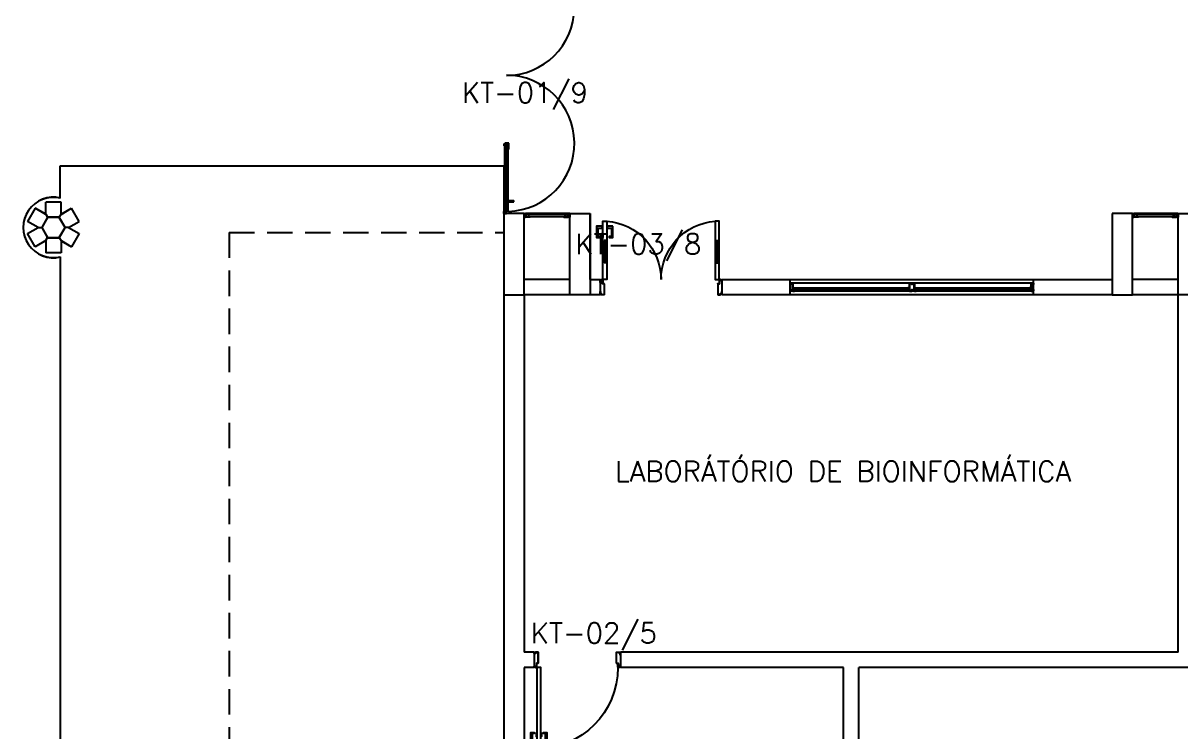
# Model space of a CAD drawing. Header units: millimetres. Extents: x 2686 to 2939, y 1294 to 1441.
# Drawn here: x 2798.73 to 2810.15, y 1426.54 to 1433.53 of the extents above; entities that cross this region are included whole.
import ezdxf

# ---------------------------------------------------------------- set-up
doc = ezdxf.new("R2010")
doc.units = ezdxf.units.MM
doc.linetypes.add('HIDDEN', pattern=[0.375, 0.25, -0.125])
for name, color, linetype in [('AR-ALV', 2, 'Continuous'), ('AR-ESCADA', 2, 'Continuous'), ('AR-ESQ', 1, 'Continuous'), ('AR-ESTC', 3, 'Continuous'), ('AR-ESTMA-C', 1, 'Continuous'), ('AR-PEITORIL', 1, 'Continuous'), ('AR-PISO-V1', 1, 'Continuous'), ('AR-PORTA', 1, 'Continuous'), ('AR-PROJ', 1, 'HIDDEN'), ('AR-VIDRO', 2, 'Continuous'), ('DT-ESQ-BAGUETE-C', 1, 'Continuous'), ('DT-ESQ-BAGUETE-V', 1, 'Continuous'), ('DT-ESQ-CHAPA DOBRADA-V', 1, 'Continuous'), ('DT-ESQ-MARCO-V', 1, 'Continuous'), ('DT-ESQ-PERFIL CADEIRA-C', 2, 'Continuous'), ('DT-ESQ-PERFIL CADEIRA-V', 2, 'Continuous'), ('DT-ESQ-PERFIL U-C', 2, 'Continuous'), ('DT-ESQ-VENEZIANA-C', 1, 'Continuous'), ('DT-ESQ-VENEZIANA-V', 1, 'Continuous'), ('DT-ESQ-VIDRO-C', 2, 'Continuous'), ('DT-TXTMOD', 1, 'Continuous'), ('ENDEREÇO', 2, 'Continuous'), ('maçaneta', 1, 'Continuous'), ('montantes', 1, 'Continuous'), ('mov', 1, 'Continuous'), ('PLAT-CONG', 7, 'Continuous'), ('PM-PERFIL U-C', 2, 'Continuous'), ('PM-VIDRO', 2, 'Continuous'), ('pm1', 2, 'Continuous'), ('pm2', 2, 'Continuous'), ('PROJ', 1, 'HIDDEN'), ('TEXTO', 2, 'Continuous')]:
    doc.layers.add(name, color=color, linetype=linetype)
doc.styles.add('S10', font='simplex.shx', dxfattribs={"height": 0.1})
doc.styles.add('UNB-100', font='simplex.shx', dxfattribs={"height": 0.2})
doc.styles.add('UNB1-100', font='simplex.shx', dxfattribs={"height": 0.2})

# ---------------------------------------------------------------- blocks, each defined once
blk = doc.blocks.new('EF01-P')
at = {"layer": 'DT-ESQ-BAGUETE-C', "ltscale": 0.1}
for points in [[(0.002, 0.035), (0.015, 0.035), (0.015, 0.033), (0.002, 0.033), (0.002, 0.005), (0.015, 0.005), (0.015, 0.004), (0.002, 0.004, -0.414214), (0, 0.005), (0, 0.033, -0.414214)], [(0.448, 0.035), (0.435, 0.035), (0.435, 0.033), (0.448, 0.033), (0.448, 0.005), (0.435, 0.005), (0.435, 0.004), (0.448, 0.004, 0.414214), (0.45, 0.005), (0.45, 0.033, 0.414214)]]:
    blk.add_lwpolyline(points, format="xyb", close=True, dxfattribs=at)
at = {"layer": 'DT-ESQ-PERFIL CADEIRA-C', "ltscale": 0.1}
for points in [[(0.01, 0.002), (0.01, 0.003), (0.002, 0.003, 1), (0.002, 0), (0.015, 0, 0.414214), (0.016, 0.002), (0.016, 0.033), (0.043, 0.033)], [(0.043, 0.006), (0.018, 0.006), (0.018, 0.016), (0.016, 0.016), (0.016, 0.006, 0.414214), (0.018, 0.005), (0.043, 0.005), (0.056, 0.005, 1), (0.056, 0.008), (0.043, 0.008), (0.043, 0.02), (0.043, 0.032), (0.056, 0.032, 1), (0.056, 0.035), (0.043, 0.035), (0.016, 0.035, 0.414214), (0.015, 0.033), (0.015, 0.002), (0.002, 0.002)], [(0.041, 0.02), (0.041, 0.032, -0.414214), (0.043, 0.033), (0.056, 0.033)], [(0.041, 0.02), (0.041, 0.008, 0.414214), (0.043, 0.006), (0.056, 0.006)], [(0.407, 0.006), (0.432, 0.006), (0.432, 0.016), (0.433, 0.016), (0.433, 0.006, -0.414214), (0.432, 0.005), (0.407, 0.005), (0.394, 0.005, -1), (0.394, 0.008), (0.407, 0.008), (0.407, 0.02), (0.407, 0.032), (0.394, 0.032, -1), (0.394, 0.035), (0.407, 0.035), (0.433, 0.035, -0.414214), (0.435, 0.033), (0.435, 0.002), (0.448, 0.002)], [(0.408, 0.02), (0.408, 0.032, 0.414214), (0.407, 0.033), (0.394, 0.033)], [(0.408, 0.02), (0.408, 0.008, -0.414214), (0.407, 0.006), (0.394, 0.006)], [(0.44, 0.002), (0.44, 0.003), (0.448, 0.003, -1), (0.448, 0), (0.435, 0, -0.414214), (0.433, 0.002), (0.433, 0.033), (0.407, 0.033)]]:
    blk.add_lwpolyline(points, format="xyb", dxfattribs=at)
at = {"layer": 'DT-ESQ-PERFIL CADEIRA-V', "ltscale": 0.1}
blk.add_line((0.015, 0), (0.435, 0), dxfattribs=at)
at = {"layer": 'DT-ESQ-VENEZIANA-C', "ltscale": 0.1}
for p, q in [((0.043, 0.011), (0.407, 0.011)), ((0.043, 0.009), (0.407, 0.009))]:
    blk.add_line(p, q, dxfattribs=at)
at = {"layer": 'DT-ESQ-VENEZIANA-V', "ltscale": 0.1}
blk.add_line((0.043, 0.031), (0.407, 0.031), dxfattribs=at)
blk = doc.blocks.new('PV1')
at = {"layer": 'AR-VIDRO'}
for p, q in [((0.682, 0.02), (0.005, 0.02)), ((0.682, 0.005), (0.005, 0.005)), ((0.022, 0.044), (0.022, 0.029)), ((0.022, 0.044), (0.688, 0.044)), ((0.022, 0.029), (0.688, 0.029)), ((2.703, 0.044), (2.037, 0.044)), ((2.703, 0.029), (2.037, 0.029)), ((2.043, 0.02), (2.72, 0.02)), ((2.043, 0.005), (2.72, 0.005)), ((2.703, 0.044), (2.703, 0.029))]:
    blk.add_line(p, q, dxfattribs=at)
at = {"layer": 'maçaneta'}
for p, q in [((0.112, 0.044), (0.112, 0.049)), ((0.112, 0.049), (0.132, 0.049)), ((0.117, 0.099), (0.127, 0.099)), ((0.117, 0.049), (0.117, 0.099)), ((0.127, 0.049), (0.127, 0.099)), ((0.132, 0.044), (0.132, 0.049)), ((2.613, 0.049), (2.593, 0.049)), ((2.593, 0.044), (2.593, 0.049)), ((2.598, 0.049), (2.598, 0.099)), ((2.608, 0.099), (2.598, 0.099)), ((2.608, 0.049), (2.608, 0.099)), ((2.613, 0.044), (2.613, 0.049))]:
    blk.add_line(p, q, dxfattribs=at)
at = {"layer": 'montantes'}
for p, q in [((0, 0), (0, 0.025)), ((0, 0.025), (0.02, 0.025)), ((0, 0), (0.02, 0)), ((0.005, 0.005), (0.005, 0.02)), ((0.02, 0.02), (0.02, 0.025)), ((0.02, 0), (0.02, 0.005)), ((0.642, 0.049), (0.693, 0.049)), ((0.642, 0.025), (0.693, 0.025)), ((0.688, 0.025), (0.668, 0.025)), ((0.668, 0.02), (0.668, 0.025)), ((0.668, 0), (0.668, 0.005)), ((0.688, 0), (0.668, 0)), ((0.682, 0.005), (0.682, 0.02)), ((0.688, 0.044), (0.688, 0.029)), ((0.688, 0), (0.688, 0.025)), ((0.693, 0.049), (0.693, 0.025)), ((2.032, 0.049), (2.032, 0.025)), ((2.082, 0.049), (2.032, 0.049)), ((2.082, 0.025), (2.032, 0.025)), ((2.037, 0.044), (2.037, 0.029)), ((2.037, 0.025), (2.057, 0.025)), ((2.037, 0), (2.037, 0.025)), ((2.037, 0), (2.057, 0)), ((2.043, 0.005), (2.043, 0.02)), ((2.057, 0.02), (2.057, 0.025)), ((2.057, 0), (2.057, 0.005)), ((2.705, 0.02), (2.705, 0.025)), ((2.725, 0.025), (2.705, 0.025)), ((2.705, 0), (2.705, 0.005)), ((2.725, 0), (2.705, 0)), ((2.72, 0.005), (2.72, 0.02)), ((2.725, 0), (2.725, 0.025))]:
    blk.add_line(p, q, dxfattribs=at)
for centre in [(0.693, 0.02), (2.032, 0.02)]:
    blk.add_circle(centre, 0.005, dxfattribs=at)
for centre, start, end in [((0.642, 0.044), 90, 180), ((0.642, 0.03), 180, 270), ((2.082, 0.044), 0, 90), ((2.082, 0.03), 270, 0)]:
    blk.add_arc(centre, 0.005, start, end, dxfattribs=at)
at = {"layer": 'mov'}
for centre, start, end in [((0.692, 0.025), 0, 178.3547), ((2.033, 0.025), 1.6453, 180)]:
    blk.add_arc(centre, 0.671, start, end, dxfattribs=at)
blk = doc.blocks.new('EF05B-P')
at = {"layer": 'DT-ESQ-BAGUETE-C', "ltscale": 0.1}
for points in [[(0.039, -0.05), (0.0255, -0.05), (0.0255, -0.0485), (0.039, -0.0485), (0.039, -0.0365), (0.0255, -0.0365), (0.0255, -0.035), (0.039, -0.035, -0.4142136), (0.0405, -0.0365), (0.0405, -0.0485, -0.4142136)], [(1.161, -0.05), (1.1745, -0.05), (1.1745, -0.0485), (1.161, -0.0485), (1.161, -0.0365), (1.1745, -0.0365), (1.1745, -0.035), (1.161, -0.035, 0.4142136), (1.1595, -0.0365), (1.1595, -0.0485, 0.4142136)]]:
    blk.add_lwpolyline(points, format="xyb", close=True, dxfattribs=at)
at = {"layer": 'DT-ESQ-BAGUETE-V', "ltscale": 0.1}
blk.add_line((1.161, -0.05), (0.039, -0.05), dxfattribs=at)
at = {"layer": 'DT-ESQ-CHAPA DOBRADA-V', "ltscale": 0.1}
blk.add_line((1.16, -0.067), (0.04, -0.067), dxfattribs=at)
at = {"layer": 'DT-ESQ-MARCO-V', "ltscale": 0.1}
for p, q in [((0.0235, -0.035), (1.1765, -0.035)), ((0.0235, -0.115), (1.1765, -0.115))]:
    blk.add_line(p, q, dxfattribs=at)
at = {"layer": 'DT-ESQ-PERFIL U-C', "ltscale": 0.1}
for points in [[(0.025, -0.0655), (0.025, -0.0655, 0.4142136), (0.0235, -0.067), (0.0235, -0.1135), (0.0015, -0.1135), (0.0015, -0.1), (0, -0.1), (0, -0.1135, 0.4142136), (0.0015, -0.115), (0.0235, -0.115, 0.4142136), (0.025, -0.1135), (0.025, -0.067), (0.04, -0.067, 1), (0.04, -0.064), (0.025, -0.064), (0.025, -0.0365, 0.4142136), (0.0235, -0.035), (0.0015, -0.035, 0.4142136), (0, -0.0365), (0, -0.05), (0.0015, -0.05), (0.0015, -0.0365), (0.0235, -0.0365), (0.0235, -0.064, 0.4142136), (0.025, -0.0655), (0.04, -0.0655)], [(1.175, -0.0655), (1.175, -0.0655, -0.4142136), (1.1765, -0.067), (1.1765, -0.1135), (1.1985, -0.1135), (1.1985, -0.1), (1.2, -0.1), (1.2, -0.1135, -0.4142136), (1.1985, -0.115), (1.1765, -0.115, -0.4142136), (1.175, -0.1135), (1.175, -0.067), (1.16, -0.067, -1), (1.16, -0.064), (1.175, -0.064), (1.175, -0.0365, -0.4142136), (1.1765, -0.035), (1.1985, -0.035, -0.4142136), (1.2, -0.0365), (1.2, -0.05), (1.1985, -0.05), (1.1985, -0.0365), (1.1765, -0.0365), (1.1765, -0.064, -0.4142136), (1.175, -0.0655), (1.16, -0.0655)]]:
    blk.add_lwpolyline(points, format="xyb", dxfattribs=at)
at = {"layer": 'DT-ESQ-VIDRO-C', "ltscale": 0.1}
blk.add_lwpolyline([(0.027, -0.062), (0.027, -0.052), (1.173, -0.052), (1.173, -0.062)], close=True, dxfattribs=at)
at = {"layer": 'DT-TXTMOD', "ltscale": 0.1, "style": 'S10', "flags": 3}
blk.add_attdef('EF05B', (0.05, 0), '', height=0.1, dxfattribs=at)
blk = doc.blocks.new('PM3')
at = {"layer": 'maçaneta'}
for points in [[(0.02, 0.825), (-0.035, 0.825), (-0.035, 0.715), (0, 0.715), (0, 0.725), (-0.02, 0.725), (-0.02, 0.804, -0.414214), (-0.019, 0.805), (0.02, 0.805)], [(0.125, 0.825), (0.07, 0.825), (0.07, 0.805), (0.108, 0.805, -0.414214), (0.11, 0.804), (0.11, 0.725), (0.09, 0.725), (0.09, 0.715), (0.125, 0.715)]]:
    blk.add_lwpolyline(points, format="xyb", close=True, dxfattribs=at)
for points in [[(0.02, 0.715), (0.02, 0.755), (0.025, 0.755), (0.025, 0.715)], [(0.07, 0.715), (0.07, 0.755), (0.065, 0.755), (0.065, 0.715)]]:
    blk.add_lwpolyline(points, close=True, dxfattribs=at)
at = {"layer": 'mov'}
blk.add_arc((0.025, 0.075), 0.8, 0, 90, dxfattribs=at)
at = {"layer": 'PM-PERFIL U-C'}
for p, q in [((0, 0.045), (0, 0.063)), ((0.002, 0.045), (0, 0.045)), ((0.001, 0.065), (0.01, 0.065)), ((0.002, 0.063), (0.002, 0.045)), ((0.01, 0.063), (0.002, 0.063)), ((0.01, 0.065), (0.01, 0.073)), ((0.011, 0.075), (0.023, 0.075)), ((0.012, 0.073), (0.012, 0.064)), ((0.023, 0.073), (0.012, 0.073)), ((0.023, 0.033), (0.023, 0.073)), ((0.038, 0.032), (0.024, 0.032)), ((0.025, 0.073), (0.025, 0.034)), ((0.038, 0.034), (0.025, 0.034)), ((0.038, 0.032), (0.038, -0.073)), ((0.04, 0.032), (0.04, -0.074)), ((0.81, 0.032), (0.81, -0.074)), ((0.812, 0.034), (0.825, 0.034)), ((0.812, 0.032), (0.826, 0.032)), ((0.812, 0.032), (0.812, -0.073)), ((0.825, 0.073), (0.825, 0.034)), ((0.839, 0.075), (0.827, 0.075)), ((0.827, 0.073), (0.838, 0.073)), ((0.827, 0.033), (0.827, 0.073)), ((0.838, 0.073), (0.838, 0.064)), ((0.84, 0.065), (0.84, 0.073)), ((0.849, 0.065), (0.84, 0.065)), ((0.84, 0.063), (0.848, 0.063)), ((0.848, 0.063), (0.848, 0.045)), ((0.848, 0.045), (0.85, 0.045)), ((0.85, 0.045), (0.85, 0.063)), ((0, -0.045), (0.002, -0.045)), ((0, -0.064), (0, -0.045)), ((0.01, -0.065), (0.001, -0.065)), ((0.002, -0.045), (0.002, -0.063)), ((0.002, -0.063), (0.01, -0.063)), ((0.01, -0.074), (0.01, -0.065)), ((0.038, -0.075), (0.011, -0.075)), ((0.012, -0.065), (0.012, -0.073)), ((0.012, -0.073), (0.038, -0.073)), ((0.838, -0.073), (0.812, -0.073)), ((0.812, -0.075), (0.839, -0.075)), ((0.838, -0.065), (0.838, -0.073)), ((0.848, -0.063), (0.84, -0.063)), ((0.84, -0.074), (0.84, -0.065)), ((0.84, -0.065), (0.849, -0.065)), ((0.85, -0.045), (0.848, -0.045)), ((0.848, -0.045), (0.848, -0.063)), ((0.85, -0.064), (0.85, -0.045))]:
    blk.add_line(p, q, dxfattribs=at)
for centre, start, end in [((0.001, 0.063), 90, 180), ((0.011, 0.073), 90, 180), ((0.01, 0.064), 270, 0), ((0.023, 0.073), 360, 90), ((0.024, 0.033), 180, 270), ((0.038, 0.032), 0, 90), ((0.812, 0.032), 90, 180), ((0.827, 0.073), 90, 180), ((0.826, 0.033), 270, 0), ((0.84, 0.064), 180, 270), ((0.839, 0.073), 0, 90), ((0.849, 0.063), 0, 90), ((0.001, -0.064), 180, 270), ((0.01, -0.065), 0, 90), ((0.011, -0.074), 180, 270), ((0.038, -0.074), 269.9386, 0), ((0.812, -0.074), 180, 270.0614), ((0.84, -0.065), 90, 180), ((0.839, -0.074), 270, 0), ((0.849, -0.064), 270, 0)]:
    blk.add_arc(centre, 0.0015, start, end, dxfattribs=at)
at = {"layer": 'pm1'}
blk.add_lwpolyline([(0.065, 0.875), (0.065, 0.075), (0.025, 0.075), (0.025, 0.875)], close=True, dxfattribs=at)
blk = doc.blocks.new('marco-d')
at = {"layer": 'PM-PERFIL U-C'}
for p, q in [((-0.013, 0), (-0.001, 0)), ((-0.025, -0.03), (-0.025, -0.011)), ((-0.023, -0.03), (-0.025, -0.03)), ((-0.023, -0.01), (-0.015, -0.01)), ((-0.014, -0.012), (-0.023, -0.012)), ((-0.023, -0.012), (-0.023, -0.03)), ((-0.015, -0.01), (-0.015, -0.001)), ((-0.002, -0.002), (-0.013, -0.002)), ((-0.013, -0.002), (-0.013, -0.01)), ((-0.002, -0.041), (-0.002, -0.002)), ((0.013, -0.043), (-0.001, -0.043)), ((0, -0.001), (0, -0.041)), ((0.013, -0.041), (0, -0.041)), ((0.013, -0.043), (0.013, -0.148)), ((0.015, -0.042), (0.015, -0.148)), ((-0.025, -0.138), (-0.025, -0.12)), ((-0.025, -0.12), (-0.023, -0.12)), ((-0.023, -0.12), (-0.023, -0.138)), ((-0.023, -0.138), (-0.014, -0.138)), ((-0.015, -0.14), (-0.023, -0.14)), ((-0.015, -0.148), (-0.015, -0.14)), ((-0.013, -0.139), (-0.013, -0.148)), ((-0.013, -0.148), (0.013, -0.148)), ((0.013, -0.15), (-0.013, -0.15))]:
    blk.add_line(p, q, dxfattribs=at)
for centre, start, end in [((-0.013, -0.001), 90, 180), ((-0.001, -0.001), 360, 90), ((-0.023, -0.011), 90, 180), ((-0.014, -0.01), 270, 0), ((-0.001, -0.041), 180, 270), ((0.013, -0.042), 0, 90), ((-0.023, -0.138), 180, 270), ((-0.013, -0.148), 180, 270), ((-0.014, -0.139), 0, 90), ((0.013, -0.148), 269.9386, 0)]:
    blk.add_arc(centre, 0.0015, start, end, dxfattribs=at)
blk = doc.blocks.new('marco-e')
at = {"layer": 'PM-PERFIL U-C'}
for p, q in [((-0.015, -0.043), (-0.015, -0.149)), ((-0.013, -0.041), (0, -0.041)), ((-0.013, -0.043), (0.001, -0.043)), ((-0.013, -0.043), (-0.013, -0.148)), ((0, -0.002), (0, -0.041)), ((0.014, 0), (0.002, 0)), ((0.002, -0.042), (0.002, -0.002)), ((0.002, -0.002), (0.013, -0.002)), ((0.013, -0.002), (0.013, -0.011)), ((0.015, -0.01), (0.015, -0.002)), ((0.024, -0.01), (0.015, -0.01)), ((0.015, -0.012), (0.023, -0.012)), ((0.023, -0.012), (0.023, -0.03)), ((0.023, -0.03), (0.025, -0.03)), ((0.025, -0.03), (0.025, -0.012)), ((0.013, -0.148), (-0.013, -0.148)), ((-0.013, -0.15), (0.014, -0.15)), ((0.013, -0.14), (0.013, -0.148)), ((0.023, -0.138), (0.015, -0.138)), ((0.015, -0.14), (0.024, -0.14)), ((0.015, -0.149), (0.015, -0.14)), ((0.025, -0.12), (0.023, -0.12)), ((0.023, -0.12), (0.023, -0.138)), ((0.025, -0.139), (0.025, -0.12))]:
    blk.add_line(p, q, dxfattribs=at)
for centre, start, end in [((-0.013, -0.043), 90, 180), ((0.002, -0.002), 90, 180), ((0.001, -0.042), 270, 0), ((0.015, -0.011), 180, 270), ((0.014, -0.002), 0, 90), ((0.024, -0.012), 0, 90), ((-0.013, -0.149), 180, 270.0614), ((0.015, -0.14), 90, 180), ((0.014, -0.149), 270, 0), ((0.024, -0.139), 270, 0)]:
    blk.add_arc(centre, 0.0015, start, end, dxfattribs=at)
blk = doc.blocks.new('PM6V-B')
at = {"layer": 'maçaneta'}
for points in [[(1.075, 0.675), (1.13, 0.675), (1.13, 0.655), (1.091, 0.655, 0.414214), (1.09, 0.654), (1.09, 0.575), (1.11, 0.575), (1.11, 0.565), (1.075, 0.565)], [(1.18, 0.675), (1.235, 0.675), (1.235, 0.565), (1.2, 0.565), (1.2, 0.575), (1.22, 0.575), (1.22, 0.654, 0.414214), (1.218, 0.655), (1.18, 0.655)]]:
    blk.add_lwpolyline(points, format="xyb", close=True, dxfattribs=at)
for points in [[(1.13, 0.565), (1.13, 0.605), (1.135, 0.605), (1.135, 0.565)], [(1.18, 0.565), (1.18, 0.605), (1.175, 0.605), (1.175, 0.565)]]:
    blk.add_lwpolyline(points, close=True, dxfattribs=at)
at = {"layer": 'mov'}
for centre, start, end in [((0.025, 0.151), 359.8606, 86.0112), ((1.175, 0.151), 93.9888, 180.1394)]:
    blk.add_arc(centre, 0.575, start, end, dxfattribs=at)
at = {"layer": 'PM-VIDRO'}
for p, q in [((0.04, 0.325), (0.04, 0.525)), ((0.05, 0.525), (0.05, 0.325)), ((1.15, 0.525), (1.15, 0.325)), ((1.16, 0.325), (1.16, 0.525))]:
    blk.add_line(p, q, dxfattribs=at)
at = {"layer": 'pm1'}
for p, q in [((0.04, 0.525), (0.025, 0.525)), ((0.065, 0.535), (0.04, 0.535)), ((0.04, 0.525), (0.04, 0.535)), ((0.05, 0.535), (0.05, 0.525)), ((0.065, 0.525), (0.05, 0.525)), ((0.065, 0.535), (0.065, 0.525)), ((1.135, 0.535), (1.135, 0.525)), ((1.135, 0.535), (1.16, 0.535)), ((1.135, 0.525), (1.15, 0.525)), ((1.15, 0.535), (1.15, 0.525)), ((1.16, 0.525), (1.16, 0.535)), ((1.16, 0.525), (1.175, 0.525)), ((0.04, 0.325), (0.025, 0.325)), ((0.04, 0.315), (0.04, 0.325)), ((0.065, 0.315), (0.04, 0.315)), ((0.065, 0.325), (0.05, 0.325)), ((0.05, 0.325), (0.05, 0.315)), ((0.065, 0.325), (0.065, 0.315)), ((1.135, 0.325), (1.135, 0.315)), ((1.135, 0.325), (1.15, 0.325)), ((1.135, 0.315), (1.16, 0.315)), ((1.15, 0.325), (1.15, 0.315)), ((1.16, 0.315), (1.16, 0.325)), ((1.16, 0.325), (1.175, 0.325))]:
    blk.add_line(p, q, dxfattribs=at)
for points in [[(0.025, 0.525), (0.025, 0.725), (0.065, 0.725), (0.065, 0.525)], [(1.175, 0.525), (1.175, 0.725), (1.135, 0.725), (1.135, 0.525)], [(0.065, 0.325), (0.065, 0.15), (0.025, 0.15), (0.025, 0.325)], [(1.135, 0.325), (1.135, 0.15), (1.175, 0.15), (1.175, 0.325)]]:
    blk.add_lwpolyline(points, dxfattribs=at)
at = {"layer": 'pm2'}
for p, q in [((0.025, 0.325), (0.025, 0.525)), ((0.065, 0.525), (0.065, 0.325)), ((1.135, 0.525), (1.135, 0.325)), ((1.175, 0.325), (1.175, 0.525))]:
    blk.add_line(p, q, dxfattribs=at)
at = {"layer": 'pm1'}
for name, p in [('marco-d', (0.025, 0.15)), ('marco-e', (1.175, 0.15))]:
    blk.add_blockref(name, p, dxfattribs=at)
blk = doc.blocks.new('pilar15')
at = {"layer": 'AR-ESTMA-C'}
for p, q in [((0.075, 0.25), (-0.075, 0.25)), ((-0.075, 0.13), (-0.075, 0.25)), ((0.075, 0.13), (0.075, 0.25)), ((-0.179, 0.19), (-0.254, 0.06)), ((-0.075, 0.13), (-0.179, 0.19)), ((-0.075, 0.13), (-0.058, 0.1)), ((0.075, 0.13), (0.058, 0.1)), ((0.075, 0.13), (0.179, 0.19)), ((0.254, 0.06), (0.179, 0.19)), ((-0.15, 0), (-0.254, 0.06)), ((-0.254, -0.06), (-0.15, 0)), ((-0.15, 0), (-0.115, 0)), ((0.15, 0), (0.115, 0)), ((0.15, 0), (0.254, 0.06)), ((0.15, 0), (0.254, -0.06)), ((-0.179, -0.19), (-0.254, -0.06)), ((-0.075, -0.13), (-0.058, -0.1)), ((0.075, -0.13), (0.058, -0.1)), ((0.254, -0.06), (0.179, -0.19)), ((-0.075, -0.13), (-0.179, -0.19)), ((-0.075, -0.13), (-0.075, -0.25)), ((0.075, -0.13), (0.179, -0.19)), ((0.075, -0.13), (0.075, -0.25)), ((0.075, -0.25), (-0.075, -0.25))]:
    blk.add_line(p, q, dxfattribs=at)
blk.add_lwpolyline([(0.058, 0.1), (-0.058, 0.1), (-0.115, 0), (-0.058, -0.1), (0.058, -0.1), (0.115, 0)], close=True, dxfattribs=at)
blk = doc.blocks.new('A$C34151AAB')
at = {"layer": 'AR-PISO-V1'}
for p, q in [((36.441, 30), (36.441, 30.318)), ((36.441, 30.318), (40.816, 30.318)), ((36.441, 29.419), (36.441, 24))]:
    blk.add_line(p, q, dxfattribs=at)
blk.add_arc((36.373, 29.71), 0.298, 76.8315, 283.1685, dxfattribs=at)
at = {"layer": 'AR-PROJ'}
blk.add_line((38.105, 29.66), (40.816, 29.66), dxfattribs=at)
blk.add_lwpolyline([(38.105, 29.66), (38.105, 20.71), (39.808, 17.76)], dxfattribs=at)
at = {"layer": 'AR-ESTMA-C', "ltscale": 0.25}
blk.add_blockref('pilar15', (36.373, 29.71), dxfattribs=at)
blk = doc.blocks.new('A$C201E7DEE')
at = {"layer": 'AR-PISO-V1'}
for p, q in [((36.441, 30.581), (36.441, 30.899)), ((36.441, 30.899), (40.816, 30.899)), ((40.816, 30.899), (40.816, 30.615)), ((36.441, 30), (36.441, 24.581))]:
    blk.add_line(p, q, dxfattribs=at)
blk.add_arc((36.373, 30.29), 0.298, 76.8315, 283.1685, dxfattribs=at)
at = {"layer": 'AR-PROJ'}
blk.add_line((38.105, 30.24), (40.816, 30.24), dxfattribs=at)
blk.add_lwpolyline([(38.105, 30.24), (38.105, 21.29), (39.808, 18.34)], dxfattribs=at)
at = {"layer": 'AR-ESTMA-C', "ltscale": 0.25}
blk.add_blockref('pilar15', (36.373, 30.29), dxfattribs=at)
blk = doc.blocks.new('A$C527D507D')
at = {"layer": 'AR-PROJ'}
blk.add_lwpolyline([(38.105, 53.95), (38.105, 45), (39.808, 42.05)], dxfattribs=at)

msp = doc.modelspace()

# ---------------------------------------------------------------- linework, layer by layer
at = {"layer": 'AR-ALV'}
for p, q in [((2804.121, 1431), (2803.671, 1431)), ((2804.321, 1431), (2804.421, 1431)), ((2804.421, 1431), (2804.421, 1430.85)), ((2805.621, 1431), (2806.296, 1431)), ((2805.621, 1431), (2805.621, 1430.85)), ((2806.296, 1430.85), (2806.296, 1431)), ((2808.696, 1430.85), (2808.696, 1431)), ((2808.696, 1431), (2809.471, 1431)), ((2810.121, 1431), (2809.671, 1431)), ((2803.471, 1430.85), (2803.471, 1422.525)), ((2803.671, 1430.85), (2803.671, 1427.325)), ((2804.121, 1430.85), (2803.671, 1430.85)), ((2804.421, 1430.85), (2804.321, 1430.85)), ((2806.296, 1430.85), (2805.621, 1430.85)), ((2809.471, 1430.85), (2808.696, 1430.85)), ((2810.121, 1430.85), (2809.671, 1430.85)), ((2810.121, 1427.325), (2810.121, 1430.85)), ((2803.771, 1427.325), (2803.671, 1427.325)), ((2803.771, 1427.325), (2803.771, 1427.175)), ((2810.121, 1427.325), (2804.621, 1427.325)), ((2804.621, 1427.325), (2804.621, 1427.175)), ((2803.671, 1427.175), (2803.671, 1422.525)), ((2803.771, 1427.175), (2803.671, 1427.175)), ((2806.821, 1427.175), (2804.621, 1427.175)), ((2806.821, 1422.525), (2806.821, 1427.175)), ((2810.271, 1427.175), (2806.971, 1427.175)), ((2806.971, 1426.125), (2806.971, 1427.175))]:
    msp.add_line(p, q, dxfattribs=at)
at = {"layer": 'AR-ESTC'}
for p, q in [((2803.671, 1431.65), (2803.471, 1431.65)), ((2803.471, 1431.65), (2803.471, 1430.85)), ((2803.671, 1430.85), (2803.671, 1431.65)), ((2804.121, 1431.65), (2804.321, 1431.65)), ((2804.121, 1430.85), (2804.121, 1431.65)), ((2804.321, 1431.65), (2804.321, 1430.85)), ((2809.671, 1431.65), (2809.471, 1431.65)), ((2809.471, 1431.65), (2809.471, 1430.85)), ((2809.671, 1430.85), (2809.671, 1431.65)), ((2810.121, 1430.85), (2810.121, 1431.65)), ((2810.121, 1431.65), (2810.321, 1431.65)), ((2803.471, 1430.85), (2803.671, 1430.85)), ((2804.321, 1430.85), (2804.121, 1430.85)), ((2809.471, 1430.85), (2809.671, 1430.85)), ((2810.321, 1430.85), (2810.121, 1430.85))]:
    msp.add_line(p, q, dxfattribs=at)
at = {"layer": 'AR-PEITORIL'}
for p, q in [((2806.296, 1431), (2808.696, 1431)), ((2808.696, 1430.85), (2806.296, 1430.85))]:
    msp.add_line(p, q, dxfattribs=at)
at = {"layer": 'AR-PISO-V1'}
msp.add_line((2803.471, 1432.121), (2803.471, 1431.65), dxfattribs=at)
at = {"layer": 'PROJ', "ltscale": 4}
msp.add_line((2804.321, 1431), (2804.321, 1431.65), dxfattribs=at)

# ---------------------------------------------------------------- block references
at = {"xscale": -1}
msp.add_blockref('PM6V-B', (2805.621, 1430.85), dxfattribs=at)
at = {"layer": 'AR-ESCADA', "rotation": 270}
msp.add_blockref('PV1', (2803.471, 1434.375), dxfattribs=at)
at = {"layer": 'AR-ESQ', "rotation": 180}
for name, p in [('EF01-P', (2804.121, 1431.65)), ('EF01-P', (2810.121, 1431.65)), ('EF05B-P', (2807.496, 1430.85)), ('EF05B-P', (2808.696, 1430.85))]:
    msp.add_blockref(name, p, dxfattribs=at)
at = {"layer": 'AR-PORTA', "xscale": -1, "rotation": 180}
msp.add_blockref('PM3', (2803.771, 1427.25), dxfattribs=at)
at = {"layer": 'PLAT-CONG'}
for name, p in [('A$C34151AAB', (2762.655, 1401.803)), ('A$C201E7DEE', (2762.655, 1401.222)), ('A$C527D507D', (2762.655, 1377.512))]:
    msp.add_blockref(name, p, dxfattribs=at)

# ---------------------------------------------------------------- texts
at = {"layer": 'ENDEREÇO', "style": 'UNB1-100'}
for s, p in [('KT-01/9', (2803.058, 1432.741)), ('KT-03/8', (2804.176, 1431.25)), ('KT-02/5', (2803.737, 1427.414))]:
    msp.add_text(s, height=0.2, dxfattribs=at).set_placement(p)
at = {"layer": 'TEXTO', "style": 'UNB-100'}
msp.add_text('LABORÁTÓRIO DE BIOINFORMÁTICA', height=0.2, dxfattribs=at).set_placement((2804.566, 1429.009))

doc.saveas('drawing.dxf')
